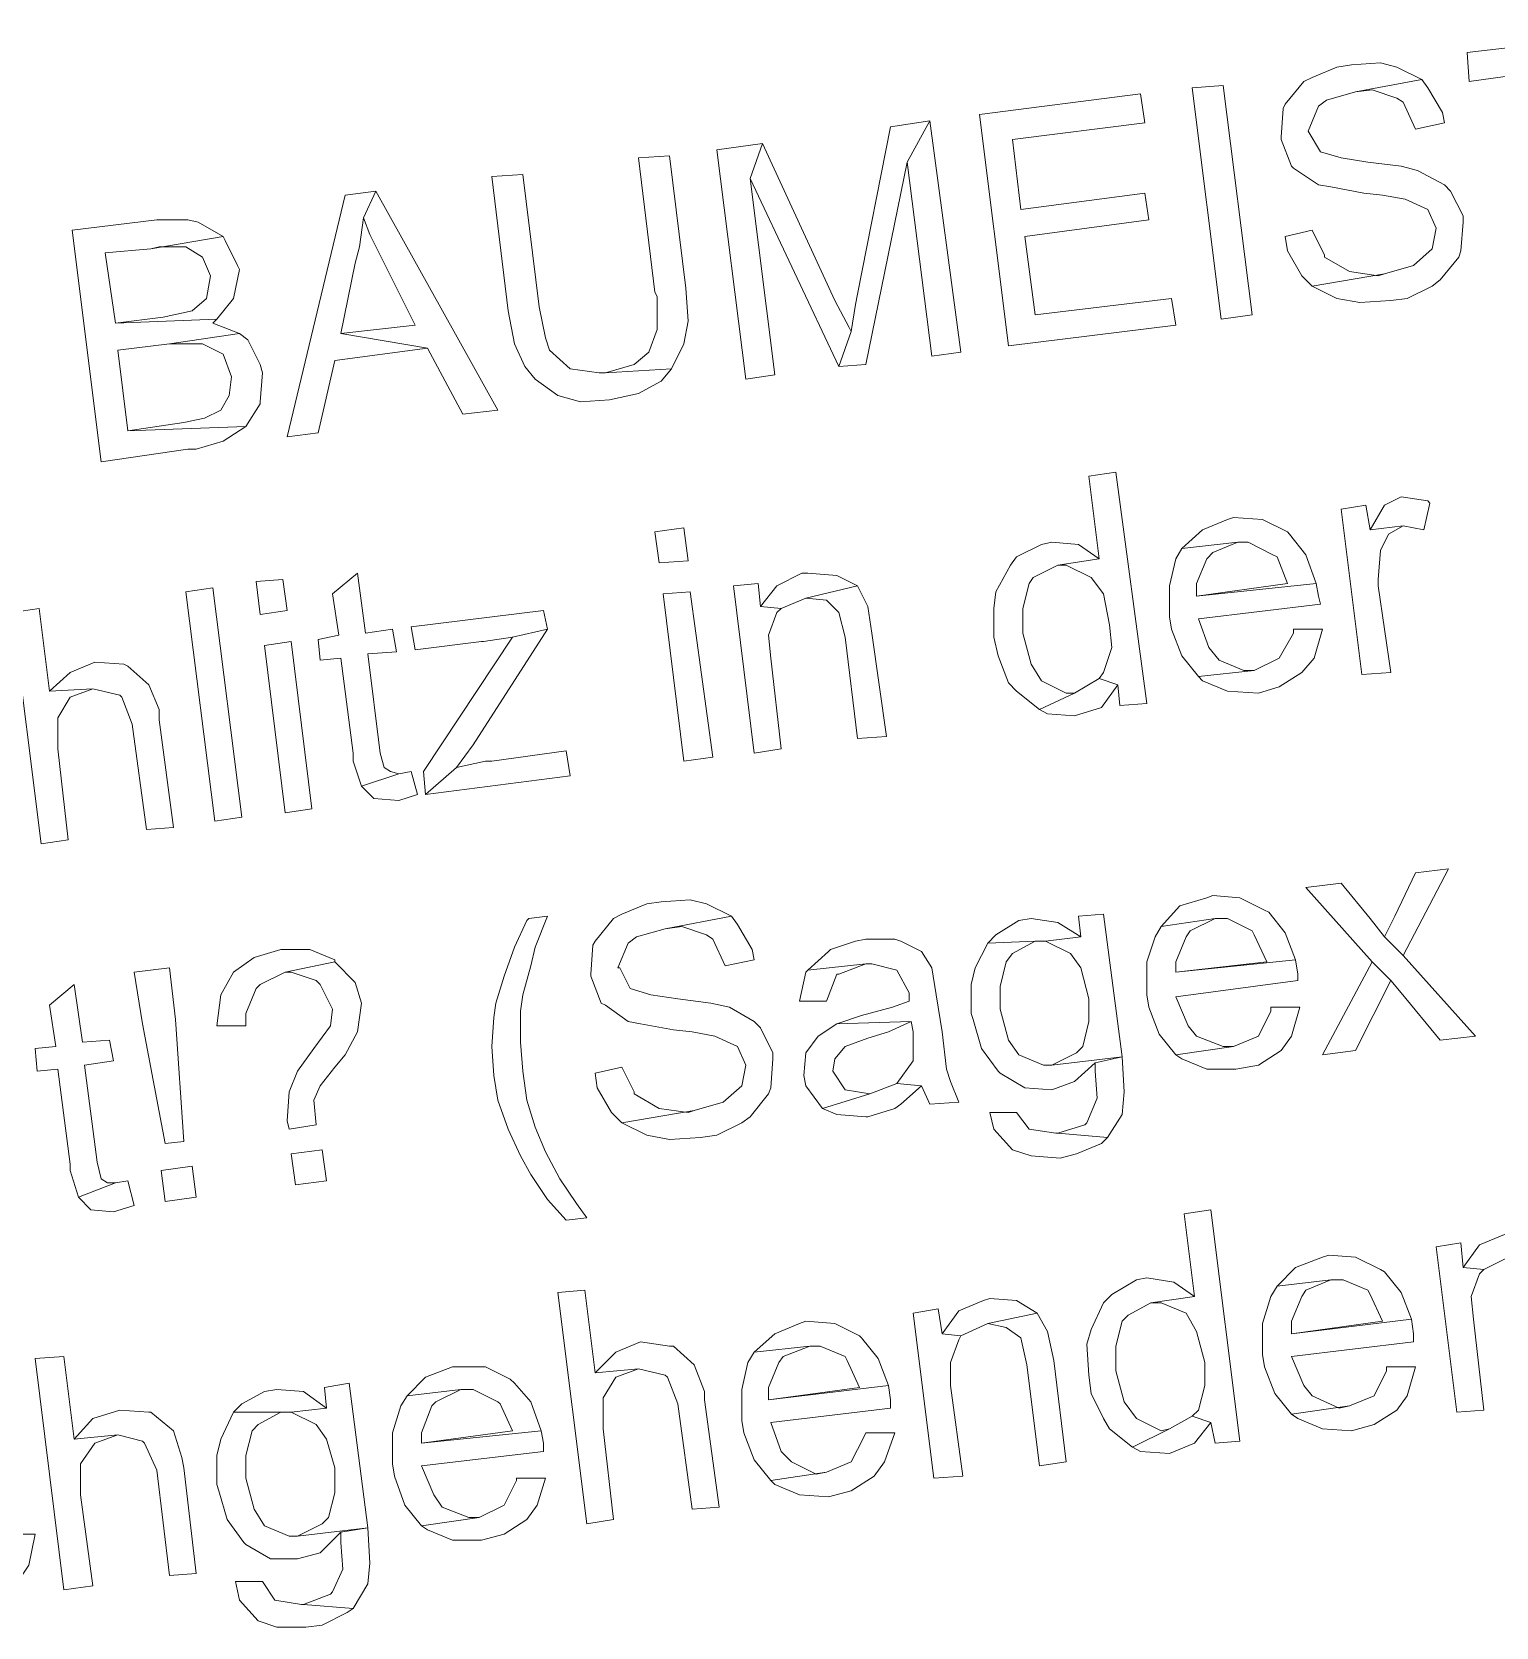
# Model space of a CAD drawing. Header units: metres. Extents: x 2713732.4 to 2713757.2, y 1226081.6 to 1226111.3.
# Drawn here: x 2713755.043 to 2713755.813, y 1226082.714 to 1226083.553 of the extents above; entities that cross this region are included whole.
import ezdxf

# ---------------------------------------------------------------- set-up
doc = ezdxf.new("R2010")
doc.units = ezdxf.units.M
doc.layers.add('einlagen_boden_erstes_og', color=7, linetype='Continuous', true_color=0x000000)

msp = doc.modelspace()

# ---------------------------------------------------------------- linework, layer by layer
at = {"layer": 'einlagen_boden_erstes_og', "color": 1, "lineweight": 0}
for points in [[(2713755.89081, 1226083.55288), (2713755.79739, 1226083.54202), (2713755.79848, 1226083.52681), (2713755.83758, 1226083.53225), (2713755.85171, 1226083.42579), (2713755.86691, 1226083.42688), (2713755.85388, 1226083.53442), (2713755.8919, 1226083.53876)], [(2713755.73656, 1226083.5355), (2713755.72896, 1226083.53442), (2713755.71593, 1226083.52899), (2713755.71158, 1226083.52681), (2713755.70181, 1226083.51487), (2713755.70072, 1226083.51269), (2713755.69963, 1226083.49749), (2713755.69963, 1226083.4964), (2713755.70506, 1226083.48228), (2713755.70615, 1226083.48119), (2713755.71918, 1226083.4725), (2713755.7257, 1226083.47142), (2713755.74308, 1226083.46816), (2713755.75286, 1226083.46707), (2713755.76481, 1226083.4649), (2713755.77676, 1226083.45947), (2713755.7811, 1226083.44969), (2713755.77893, 1226083.43883), (2713755.76915, 1226083.43014), (2713755.76915, 1226083.43014), (2713755.75394, 1226083.42579), (2713755.71593, 1226083.41928), (2713755.72896, 1226083.41276), (2713755.74091, 1226083.41059), (2713755.7572, 1226083.41167), (2713755.76589, 1226083.41276), (2713755.77893, 1226083.41928), (2713755.78327, 1226083.42254), (2713755.79305, 1226083.43448), (2713755.79413, 1226083.43774), (2713755.79522, 1226083.45295), (2713755.79522, 1226083.45621), (2713755.7887, 1226083.46924), (2713755.78545, 1226083.4725), (2713755.77132, 1226083.48011), (2713755.76263, 1226083.48228), (2713755.74525, 1226083.48445), (2713755.73113, 1226083.48662), (2713755.72027, 1226083.48988), (2713755.71375, 1226083.50074), (2713755.71375, 1226083.50074), (2713755.71918, 1226083.51378), (2713755.72353, 1226083.51704), (2713755.73874, 1226083.52138), (2713755.7735, 1226083.5279), (2713755.76046, 1226083.53442), (2713755.75177, 1226083.53659)], [(2713755.7735, 1226083.5279), (2713755.73874, 1226083.52138), (2713755.74743, 1226083.52247), (2713755.76046, 1226083.51812), (2713755.76372, 1226083.51595), (2713755.77024, 1226083.50183), (2713755.78545, 1226083.50509), (2713755.78436, 1226083.51052), (2713755.77676, 1226083.52356)], [(2713755.62577, 1226083.5203), (2713755.54104, 1226083.50943), (2713755.55625, 1226083.38778), (2713755.64423, 1226083.39864), (2713755.64206, 1226083.41276), (2713755.57037, 1226083.40407), (2713755.56494, 1226083.44535), (2713755.63011, 1226083.45404), (2713755.62794, 1226083.46816), (2713755.56277, 1226083.45947), (2713755.55842, 1226083.4964), (2713755.62794, 1226083.50509)], [(2713755.66813, 1226083.4019), (2713755.65292, 1226083.52356), (2713755.66922, 1226083.52464), (2713755.68443, 1226083.40407), (2713755.66813, 1226083.4019)], [(2713755.51497, 1226083.50618), (2713755.49433, 1226083.50292), (2713755.47695, 1226083.41493), (2713755.47587, 1226083.4095), (2713755.4737, 1226083.39538), (2713755.46718, 1226083.37691), (2713755.4813, 1226083.378), (2713755.50302, 1226083.48445)], [(2713755.51497, 1226083.50618), (2713755.50302, 1226083.48445), (2713755.51606, 1226083.38235), (2713755.53127, 1226083.38452)], [(2713755.42699, 1226083.49423), (2713755.40309, 1226083.49097), (2713755.4183, 1226083.3704), (2713755.43351, 1226083.37257), (2713755.42047, 1226083.47576)], [(2713755.42699, 1226083.49423), (2713755.42047, 1226083.47576), (2713755.46718, 1226083.37691), (2713755.4737, 1226083.39538), (2713755.47261, 1226083.39755), (2713755.46501, 1226083.41167)], [(2713755.37811, 1226083.48771), (2713755.36181, 1226083.48662), (2713755.3705, 1226083.41602), (2713755.37159, 1226083.41385), (2713755.37159, 1226083.39647), (2713755.36724, 1226083.38452), (2713755.35964, 1226083.378), (2713755.34443, 1226083.37366), (2713755.37919, 1226083.37583), (2713755.38571, 1226083.38886), (2713755.38788, 1226083.40081), (2713755.3868, 1226083.41819)], [(2713755.30098, 1226083.47793), (2713755.28469, 1226083.47685), (2713755.29338, 1226083.40624), (2713755.29338, 1226083.40624), (2713755.29664, 1226083.38886), (2713755.30207, 1226083.37691), (2713755.3075, 1226083.3704), (2713755.31945, 1226083.36171), (2713755.3314, 1226083.35845), (2713755.34661, 1226083.35953), (2713755.36181, 1226083.36279), (2713755.37376, 1226083.36931), (2713755.37919, 1226083.37583), (2713755.34443, 1226083.37366), (2713755.34118, 1226083.37366), (2713755.32597, 1226083.37583), (2713755.32597, 1226083.37583), (2713755.31511, 1226083.3856), (2713755.31293, 1226083.39212), (2713755.30967, 1226083.40841)], [(2713755.22386, 1226083.46924), (2713755.20757, 1226083.46707), (2713755.17715, 1226083.33998), (2713755.19345, 1226083.34215), (2713755.20214, 1226083.38017), (2713755.25102, 1226083.38669), (2713755.2054, 1226083.39429), (2713755.213, 1226083.43123), (2713755.21517, 1226083.43992), (2713755.21734, 1226083.45512)], [(2713755.22386, 1226083.46924), (2713755.21734, 1226083.45512), (2713755.2206, 1226083.44643), (2713755.22821, 1226083.43123), (2713755.2445, 1226083.39864), (2713755.2054, 1226083.39429), (2713755.25102, 1226083.38669), (2713755.26948, 1226083.35193), (2713755.28795, 1226083.3541)], [(2713755.10872, 1226083.45404), (2713755.06419, 1226083.44861), (2713755.07939, 1226083.32695), (2713755.12501, 1226083.33346), (2713755.12936, 1226083.33346), (2713755.14348, 1226083.33781), (2713755.15543, 1226083.34541), (2713755.09351, 1226083.34324), (2713755.08808, 1226083.3856), (2713755.11524, 1226083.38886), (2713755.15217, 1226083.39429), (2713755.13805, 1226083.39972), (2713755.14022, 1226083.4019), (2713755.087, 1226083.39972), (2713755.08157, 1226083.43666), (2713755.10546, 1226083.43883), (2713755.14348, 1226083.44535), (2713755.13045, 1226083.45295), (2713755.12501, 1226083.45404)], [(2713755.14348, 1226083.44535), (2713755.10546, 1226083.43883), (2713755.10981, 1226083.43992), (2713755.12393, 1226083.43992), (2713755.13262, 1226083.43448), (2713755.13696, 1226083.42471), (2713755.13479, 1226083.41276), (2713755.12719, 1226083.40624), (2713755.11198, 1226083.40298), (2713755.087, 1226083.39972), (2713755.14022, 1226083.4019), (2713755.14891, 1226083.41276), (2713755.14891, 1226083.41276), (2713755.15217, 1226083.42797), (2713755.15108, 1226083.43014), (2713755.14457, 1226083.44317)], [(2713755.71593, 1226083.44861), (2713755.70181, 1226083.44535), (2713755.70289, 1226083.43774), (2713755.71049, 1226083.42471), (2713755.71593, 1226083.41928), (2713755.75394, 1226083.42579), (2713755.75069, 1226083.42471), (2713755.73548, 1226083.42688), (2713755.73548, 1226083.42688), (2713755.72244, 1226083.43448), (2713755.72244, 1226083.43557)], [(2713755.15217, 1226083.39429), (2713755.11524, 1226083.38886), (2713755.1185, 1226083.38886), (2713755.13262, 1226083.38886), (2713755.14348, 1226083.38343), (2713755.14783, 1226083.37148), (2713755.14674, 1226083.36171), (2713755.14239, 1226083.3541), (2713755.1337, 1226083.34976), (2713755.12284, 1226083.34759), (2713755.09351, 1226083.34324), (2713755.15543, 1226083.34541), (2713755.16303, 1226083.35736), (2713755.16303, 1226083.35845), (2713755.16412, 1226083.37366), (2713755.16303, 1226083.378), (2713755.15652, 1226083.39103)], [(2713755.61273, 1226083.32152), (2713755.59861, 1226083.31934), (2713755.60404, 1226083.27589), (2713755.58232, 1226083.27264), (2713755.58666, 1226083.27264), (2713755.5997, 1226083.26612), (2713755.60622, 1226083.25743), (2713755.60948, 1226083.24113), (2713755.61056, 1226083.22919), (2713755.60622, 1226083.21615), (2713755.60404, 1226083.21289), (2713755.61382, 1226083.20963), (2713755.61491, 1226083.19877), (2713755.62903, 1226083.19986)], [(2713755.74417, 1226083.30414), (2713755.73113, 1226083.30196), (2713755.742, 1226083.21506), (2713755.7572, 1226083.21615), (2713755.75069, 1226083.26177), (2713755.75069, 1226083.26503), (2713755.75177, 1226083.28024), (2713755.75612, 1226083.28893), (2713755.76372, 1226083.29327), (2713755.74634, 1226083.2911)], [(2713755.76263, 1226083.30848), (2713755.75394, 1226083.30414), (2713755.75394, 1226083.30414), (2713755.74634, 1226083.2911), (2713755.76372, 1226083.29327), (2713755.77458, 1226083.2911), (2713755.77784, 1226083.30522), (2713755.77676, 1226083.30631)], [(2713755.67465, 1226083.29762), (2713755.67139, 1226083.29653), (2713755.65836, 1226083.2911), (2713755.64749, 1226083.28133), (2713755.67682, 1226083.28458), (2713755.68225, 1226083.28458), (2713755.69529, 1226083.27807), (2713755.69746, 1226083.27698), (2713755.70289, 1226083.26286), (2713755.6551, 1226083.25634), (2713755.7181, 1226083.26286), (2713755.71267, 1226083.27807), (2713755.70398, 1226083.28893), (2713755.70289, 1226083.29002), (2713755.68986, 1226083.29653)], [(2713755.38571, 1226083.29219), (2713755.3705, 1226083.29002), (2713755.37268, 1226083.27372), (2713755.38788, 1226083.27481)], [(2713755.57906, 1226083.28458), (2713755.57363, 1226083.2835), (2713755.56059, 1226083.27698), (2713755.55734, 1226083.27264), (2713755.54973, 1226083.25851), (2713755.54865, 1226083.24982), (2713755.54865, 1226083.23462), (2713755.55082, 1226083.22484), (2713755.55625, 1226083.21072), (2713755.56059, 1226083.20638), (2713755.57254, 1226083.1966), (2713755.59101, 1226083.20529), (2713755.58666, 1226083.20529), (2713755.57363, 1226083.21181), (2713755.5682, 1226083.2205), (2713755.56385, 1226083.23679), (2713755.56385, 1226083.24982), (2713755.56711, 1226083.26286), (2713755.56928, 1226083.26612), (2713755.58232, 1226083.27264), (2713755.60404, 1226083.27589), (2713755.59318, 1226083.2835)], [(2713755.64749, 1226083.28133), (2713755.64423, 1226083.27589), (2713755.64098, 1226083.26177), (2713755.64098, 1226083.24548), (2713755.64206, 1226083.23896), (2713755.64749, 1226083.22484), (2713755.65618, 1226083.21398), (2713755.68551, 1226083.21724), (2713755.68008, 1226083.21724), (2713755.66705, 1226083.22267), (2713755.66161, 1226083.22919), (2713755.65618, 1226083.24439), (2713755.72027, 1226083.252), (2713755.71918, 1226083.25634), (2713755.7181, 1226083.26286), (2713755.6551, 1226083.25634), (2713755.6551, 1226083.26286), (2713755.66053, 1226083.27589), (2713755.66379, 1226083.27915), (2713755.67682, 1226083.28458)], [(2713755.21409, 1226083.26829), (2713755.20105, 1226083.25743), (2713755.20431, 1226083.2357), (2713755.19345, 1226083.23353), (2713755.19453, 1226083.22267), (2713755.2054, 1226083.22375), (2713755.21191, 1226083.17379), (2713755.21191, 1226083.16944), (2713755.21626, 1226083.15641), (2713755.23581, 1226083.16293), (2713755.23147, 1226083.16401), (2713755.22821, 1226083.16618), (2713755.22603, 1226083.17379), (2713755.21952, 1226083.22593), (2713755.23472, 1226083.22701), (2713755.23255, 1226083.23896), (2713755.21843, 1226083.23679)], [(2713755.45088, 1226083.26829), (2713755.44763, 1226083.26829), (2713755.43459, 1226083.26177), (2713755.4259, 1226083.25091), (2713755.43676, 1226083.24982), (2713755.4498, 1226083.25526), (2713755.47695, 1226083.26177), (2713755.46609, 1226083.2672)], [(2713755.13914, 1226083.13794), (2713755.12393, 1226083.25851), (2713755.13805, 1226083.26069), (2713755.15326, 1226083.14011), (2713755.13914, 1226083.13794)], [(2713755.17498, 1226083.26503), (2713755.16086, 1226083.26395), (2713755.16303, 1226083.24657), (2713755.17715, 1226083.24874)], [(2713755.42482, 1226083.26286), (2713755.41178, 1226083.26177), (2713755.42264, 1226083.17379), (2713755.43676, 1226083.17596), (2713755.43133, 1226083.22375), (2713755.43025, 1226083.2357), (2713755.43459, 1226083.24765), (2713755.43676, 1226083.24982), (2713755.4259, 1226083.25091)], [(2713755.47695, 1226083.26177), (2713755.4498, 1226083.25526), (2713755.46066, 1226083.25417), (2713755.46718, 1226083.24765), (2713755.47044, 1226083.23462), (2713755.47695, 1226083.18139), (2713755.49216, 1226083.18248), (2713755.48456, 1226083.23679), (2713755.48239, 1226083.25091)], [(2713755.38897, 1226083.25851), (2713755.37485, 1226083.25743), (2713755.38571, 1226083.16944), (2713755.40092, 1226083.17162)], [(2713755.04681, 1226083.24982), (2713755.03268, 1226083.24765), (2713755.04789, 1226083.12599), (2713755.06201, 1226083.12817), (2713755.05658, 1226083.17596), (2713755.05658, 1226083.17705), (2713755.05658, 1226083.19225), (2713755.0631, 1226083.20312), (2713755.07505, 1226083.20746), (2713755.05224, 1226083.20638)], [(2713755.31185, 1226083.24874), (2713755.24233, 1226083.24005), (2713755.2445, 1226083.2281), (2713755.27926, 1226083.23244), (2713755.28035, 1226083.23244), (2713755.29555, 1226083.23462), (2713755.31402, 1226083.23896)], [(2713755.31402, 1226083.23896), (2713755.29555, 1226083.23462), (2713755.24885, 1226083.16401), (2713755.24993, 1226083.15206), (2713755.26623, 1226083.16618), (2713755.27491, 1226083.17813)], [(2713755.70615, 1226083.23896), (2713755.70615, 1226083.23679), (2713755.69855, 1226083.22375), (2713755.68551, 1226083.21724), (2713755.65618, 1226083.21398), (2713755.65836, 1226083.21181), (2713755.67139, 1226083.20638), (2713755.68768, 1226083.20529), (2713755.69855, 1226083.20855), (2713755.71049, 1226083.21615), (2713755.71701, 1226083.22375), (2713755.72136, 1226083.23896)], [(2713755.17933, 1226083.23244), (2713755.16521, 1226083.23027), (2713755.17607, 1226083.14229), (2713755.19019, 1226083.14446)], [(2713755.07613, 1226083.22158), (2713755.0631, 1226083.21615), (2713755.05224, 1226083.20638), (2713755.07505, 1226083.20746), (2713755.08917, 1226083.2042), (2713755.09026, 1226083.20312), (2713755.09569, 1226083.189), (2713755.10329, 1226083.1336), (2713755.11741, 1226083.13468), (2713755.10981, 1226083.19117), (2713755.10981, 1226083.1966), (2713755.10438, 1226083.20963), (2713755.09351, 1226083.21941), (2713755.09134, 1226083.2205)], [(2713755.60404, 1226083.21289), (2713755.59101, 1226083.20529), (2713755.57254, 1226083.1966), (2713755.57689, 1226083.19443), (2713755.59101, 1226083.19334), (2713755.60513, 1226083.19769), (2713755.61382, 1226083.20963)], [(2713755.3238, 1226083.17487), (2713755.28469, 1226083.16944), (2713755.28143, 1226083.16944), (2713755.26623, 1226083.16618), (2713755.24993, 1226083.15206), (2713755.32597, 1226083.16184)], [(2713755.24233, 1226083.16401), (2713755.23581, 1226083.16293), (2713755.21626, 1226083.15641), (2713755.22278, 1226083.14989), (2713755.23581, 1226083.1488), (2713755.24559, 1226083.15206)], [(2713755.78762, 1226083.11296), (2713755.77024, 1226083.11079), (2713755.75938, 1226083.08798), (2713755.75394, 1226083.07711), (2713755.76372, 1226083.06734)], [(2713755.73113, 1226083.10536), (2713755.71267, 1226083.10318), (2713755.74743, 1226083.06408), (2713755.7572, 1226083.0543), (2713755.76263, 1226083.04778), (2713755.78327, 1226083.0228), (2713755.80174, 1226083.02497), (2713755.76372, 1226083.06734), (2713755.75394, 1226083.07711), (2713755.74634, 1226083.08689)], [(2713755.37376, 1226083.09558), (2713755.36616, 1226083.09449), (2713755.35312, 1226083.08906), (2713755.34878, 1226083.08689), (2713755.339, 1226083.07494), (2713755.33792, 1226083.07277), (2713755.33683, 1226083.05756), (2713755.33683, 1226083.05647), (2713755.34226, 1226083.04235), (2713755.34443, 1226083.04127), (2713755.35638, 1226083.03258), (2713755.3629, 1226083.03149), (2713755.38028, 1226083.02823), (2713755.39006, 1226083.02715), (2713755.402, 1226083.02497), (2713755.41395, 1226083.01954), (2713755.4183, 1226083.00977), (2713755.41613, 1226082.9989), (2713755.40635, 1226082.99021), (2713755.40635, 1226082.99021), (2713755.39114, 1226082.98587), (2713755.35312, 1226082.97935), (2713755.36616, 1226082.97283), (2713755.37811, 1226082.97066), (2713755.3944, 1226082.97175), (2713755.40309, 1226082.97283), (2713755.41613, 1226082.97935), (2713755.42047, 1226082.98261), (2713755.43025, 1226082.99456), (2713755.43133, 1226082.99782), (2713755.43242, 1226083.01303), (2713755.43242, 1226083.01628), (2713755.4259, 1226083.02932), (2713755.42264, 1226083.03258), (2713755.40961, 1226083.04018), (2713755.39983, 1226083.04235), (2713755.38245, 1226083.04453), (2713755.36833, 1226083.0467), (2713755.35747, 1226083.04996), (2713755.35204, 1226083.06082), (2713755.35095, 1226083.06082), (2713755.35638, 1226083.07385), (2713755.36073, 1226083.07711), (2713755.37593, 1226083.08146), (2713755.41069, 1226083.08798), (2713755.39766, 1226083.09449), (2713755.38897, 1226083.09667)], [(2713755.66379, 1226083.09884), (2713755.66053, 1226083.09775), (2713755.64641, 1226083.09341), (2713755.63663, 1226083.08254), (2713755.66487, 1226083.08689), (2713755.67139, 1226083.08689), (2713755.68443, 1226083.08037), (2713755.68551, 1226083.0782), (2713755.69203, 1226083.06408), (2713755.64423, 1226083.05865), (2713755.70724, 1226083.06516), (2713755.70181, 1226083.07929), (2713755.69312, 1226083.09015), (2713755.69094, 1226083.09123), (2713755.67791, 1226083.09775)], [(2713755.31402, 1226083.08798), (2713755.30424, 1226083.08689), (2713755.30316, 1226083.0858), (2713755.29664, 1226083.07168), (2713755.29121, 1226083.05647), (2713755.28686, 1226083.04235), (2713755.28578, 1226083.03475), (2713755.28469, 1226083.01954), (2713755.28578, 1226083.00434), (2713755.28795, 1226082.9913), (2713755.29338, 1226082.97609), (2713755.2999, 1226082.96197), (2713755.30533, 1226082.9522), (2713755.31402, 1226082.93916), (2713755.3238, 1226082.9283), (2713755.33466, 1226082.92939), (2713755.32923, 1226082.93699), (2713755.32054, 1226082.95002), (2713755.31293, 1226082.96414), (2713755.3075, 1226082.97718), (2713755.30316, 1226082.9913), (2713755.30098, 1226083.00651), (2713755.30098, 1226083.00651), (2713755.2999, 1226083.02172), (2713755.2999, 1226083.03801), (2713755.30098, 1226083.0467), (2713755.30533, 1226083.06191), (2713755.3075, 1226083.07168)], [(2713755.41069, 1226083.08798), (2713755.37593, 1226083.08146), (2713755.38462, 1226083.08254), (2713755.39766, 1226083.0782), (2713755.40092, 1226083.07603), (2713755.40744, 1226083.06191), (2713755.42264, 1226083.06516), (2713755.42156, 1226083.0706), (2713755.41395, 1226083.08363)], [(2713755.5682, 1226083.08689), (2713755.56168, 1226083.0858), (2713755.54973, 1226083.0782), (2713755.54539, 1226083.07385), (2713755.57037, 1226083.07494), (2713755.5758, 1226083.07494), (2713755.59427, 1226083.07711), (2713755.58232, 1226083.08472)], [(2713755.60622, 1226083.08906), (2713755.59318, 1226083.08798), (2713755.59427, 1226083.07711), (2713755.5758, 1226083.07494), (2713755.58884, 1226083.06842), (2713755.59427, 1226083.06082), (2713755.59861, 1226083.04453), (2713755.59861, 1226083.03258), (2713755.59535, 1226083.01954), (2713755.5921, 1226083.01628), (2713755.57906, 1226083.00977), (2713755.61599, 1226083.01411)], [(2713755.63663, 1226083.08254), (2713755.63337, 1226083.07711), (2713755.62903, 1226083.06408), (2713755.62903, 1226083.0467), (2713755.63011, 1226083.04018), (2713755.63554, 1226083.02606), (2713755.64423, 1226083.0152), (2713755.67465, 1226083.01954), (2713755.66922, 1226083.01954), (2713755.6551, 1226083.02497), (2713755.65075, 1226083.03041), (2713755.64423, 1226083.04561), (2713755.70832, 1226083.0543), (2713755.70832, 1226083.05756), (2713755.70724, 1226083.06516), (2713755.64423, 1226083.05865), (2713755.64423, 1226083.06408), (2713755.64967, 1226083.07711), (2713755.65184, 1226083.08037), (2713755.66487, 1226083.08689)], [(2713755.4813, 1226083.07603), (2713755.47587, 1226083.07494), (2713755.46283, 1226083.0706), (2713755.46175, 1226083.06951), (2713755.45088, 1226083.05973), (2713755.4813, 1226083.06299), (2713755.48456, 1226083.06299), (2713755.49759, 1226083.05973), (2713755.50411, 1226083.04778), (2713755.50411, 1226083.04344), (2713755.49542, 1226083.04018), (2713755.47913, 1226083.03584), (2713755.46609, 1226083.03149), (2713755.5052, 1226083.03258), (2713755.50628, 1226083.02715), (2713755.50628, 1226083.01194), (2713755.49759, 1226082.99999), (2713755.49759, 1226082.99999), (2713755.51063, 1226082.9989), (2713755.51497, 1226082.98913), (2713755.53018, 1226082.99021), (2713755.52584, 1226083.00108), (2713755.52366, 1226083.00759), (2713755.52149, 1226083.02715), (2713755.51823, 1226083.0467), (2713755.51606, 1226083.06082), (2713755.51063, 1226083.06951), (2713755.49977, 1226083.07494), (2713755.49651, 1226083.07603)], [(2713755.54539, 1226083.07385), (2713755.53887, 1226083.06082), (2713755.5367, 1226083.05213), (2713755.5367, 1226083.03692), (2713755.53778, 1226083.03366), (2713755.54213, 1226083.01846), (2713755.55082, 1226083.00651), (2713755.5519, 1226083.00542), (2713755.56494, 1226082.99782), (2713755.57906, 1226082.99673), (2713755.59101, 1226083.00108), (2713755.60187, 1226083.01085), (2713755.61599, 1226083.01411), (2713755.57906, 1226083.00977), (2713755.57472, 1226083.00977), (2713755.56168, 1226083.0152), (2713755.55625, 1226083.0228), (2713755.5519, 1226083.03909), (2713755.5519, 1226083.05104), (2713755.55516, 1226083.06408), (2713755.55842, 1226083.06842), (2713755.57037, 1226083.07494)], [(2713755.1739, 1226083.0706), (2713755.15977, 1226083.06625), (2713755.14891, 1226083.05865), (2713755.14239, 1226083.0467), (2713755.14022, 1226083.03041), (2713755.15543, 1226083.03041), (2713755.15543, 1226083.03692), (2713755.16086, 1226083.04996), (2713755.16303, 1226083.05213), (2713755.17607, 1226083.05865), (2713755.20214, 1226083.06408), (2713755.20214, 1226083.06516), (2713755.1891, 1226083.0706)], [(2713755.11524, 1226083.06082), (2713755.09677, 1226083.05865), (2713755.10112, 1226083.03149), (2713755.11307, 1226082.96849), (2713755.12284, 1226082.96958), (2713755.1185, 1226083.03366)], [(2713755.20214, 1226083.06408), (2713755.17607, 1226083.05865), (2713755.17933, 1226083.05865), (2713755.19236, 1226083.0543), (2713755.19453, 1226083.05213), (2713755.20105, 1226083.03909), (2713755.19996, 1226083.03041), (2713755.19127, 1226083.01846), (2713755.18258, 1226083.00651), (2713755.17824, 1226082.99565), (2713755.17824, 1226082.99565), (2713755.17715, 1226082.98044), (2713755.17824, 1226082.97609), (2713755.19236, 1226082.97827), (2713755.19127, 1226082.9913), (2713755.19453, 1226082.9989), (2713755.20214, 1226083.00868), (2713755.20757, 1226083.0152), (2713755.21409, 1226083.02715), (2713755.21626, 1226083.04235), (2713755.213, 1226083.05322)], [(2713755.45088, 1226083.05973), (2713755.4498, 1226083.05865), (2713755.44654, 1226083.04344), (2713755.46066, 1226083.04344), (2713755.46066, 1226083.04344), (2713755.46609, 1226083.05756), (2713755.46718, 1226083.05756), (2713755.4813, 1226083.06299)], [(2713755.74743, 1226083.06408), (2713755.72136, 1226083.0152), (2713755.73874, 1226083.01737), (2713755.7572, 1226083.0543)], [(2713755.06527, 1226083.05213), (2713755.05224, 1226083.04127), (2713755.0555, 1226083.01954), (2713755.04463, 1226083.01846), (2713755.04572, 1226083.00651), (2713755.05658, 1226083.00759), (2713755.0631, 1226082.95763), (2713755.0631, 1226082.95437), (2713755.06744, 1226082.94025), (2713755.087, 1226082.94785), (2713755.08265, 1226082.94785), (2713755.07939, 1226082.95002), (2713755.07722, 1226082.95871), (2713755.0707, 1226083.00977), (2713755.08591, 1226083.01194), (2713755.08374, 1226083.0228), (2713755.06962, 1226083.02172)], [(2713755.6942, 1226083.04018), (2713755.6942, 1226083.03801), (2713755.68768, 1226083.02497), (2713755.67465, 1226083.01954), (2713755.64423, 1226083.0152), (2713755.64749, 1226083.01303), (2713755.66053, 1226083.00759), (2713755.67574, 1226083.00759), (2713755.68768, 1226083.00977), (2713755.69963, 1226083.01737), (2713755.70506, 1226083.02497), (2713755.70941, 1226083.04018)], [(2713755.46609, 1226083.03149), (2713755.45632, 1226083.02497), (2713755.4498, 1226083.01628), (2713755.44871, 1226083.00434), (2713755.4498, 1226082.9989), (2713755.45849, 1226082.98696), (2713755.48347, 1226082.99456), (2713755.47044, 1226082.99673), (2713755.46392, 1226083.00651), (2713755.46501, 1226083.01303), (2713755.47044, 1226083.01954), (2713755.48239, 1226083.02389), (2713755.49325, 1226083.02715), (2713755.5052, 1226083.03258)], [(2713755.35312, 1226083.00868), (2713755.339, 1226083.00542), (2713755.34009, 1226082.99782), (2713755.34769, 1226082.98478), (2713755.35312, 1226082.97935), (2713755.39114, 1226082.98587), (2713755.38788, 1226082.98478), (2713755.37268, 1226082.98696), (2713755.37268, 1226082.98696), (2713755.35964, 1226082.99456), (2713755.35964, 1226082.99565)], [(2713755.61599, 1226083.01411), (2713755.60187, 1226083.01085), (2713755.60187, 1226083.00651), (2713755.60296, 1226082.99239), (2713755.59753, 1226082.97935), (2713755.59644, 1226082.97827), (2713755.58232, 1226082.97392), (2713755.60839, 1226082.97175), (2713755.61599, 1226082.9837), (2713755.61708, 1226082.99565)], [(2713755.49759, 1226082.99999), (2713755.48347, 1226082.99456), (2713755.45849, 1226082.98696), (2713755.46609, 1226082.9837), (2713755.4813, 1226082.98261), (2713755.48239, 1226082.98261), (2713755.49651, 1226082.98696), (2713755.49977, 1226082.98913), (2713755.51063, 1226082.9989)], [(2713755.54647, 1226082.98478), (2713755.54865, 1226082.97609), (2713755.55842, 1226082.96523), (2713755.5682, 1226082.96197), (2713755.58341, 1226082.96089), (2713755.5921, 1226082.96306), (2713755.60513, 1226082.96849), (2713755.60839, 1226082.97175), (2713755.58232, 1226082.97392), (2713755.58123, 1226082.97392), (2713755.56711, 1226082.97609), (2713755.56059, 1226082.98478)], [(2713755.19562, 1226082.96523), (2713755.17933, 1226082.96306), (2713755.1815, 1226082.94676), (2713755.19779, 1226082.94894)], [(2713755.12719, 1226082.95654), (2713755.11089, 1226082.95437), (2713755.11307, 1226082.93808), (2713755.12936, 1226082.94025)], [(2713755.09351, 1226082.94894), (2713755.087, 1226082.94785), (2713755.06744, 1226082.94025), (2713755.07396, 1226082.93373), (2713755.08591, 1226082.93264), (2713755.09677, 1226082.9359)], [(2713755.6627, 1226082.93373), (2713755.64858, 1226082.93156), (2713755.65401, 1226082.88811), (2713755.6312, 1226082.88485), (2713755.63663, 1226082.88485), (2713755.64967, 1226082.87942), (2713755.6551, 1226082.86964), (2713755.65944, 1226082.85335), (2713755.65944, 1226082.8414), (2713755.65618, 1226082.82837), (2713755.65292, 1226082.82511), (2713755.6627, 1226082.82185), (2713755.66487, 1226082.81099), (2713755.67791, 1226082.81207)], [(2713755.79413, 1226082.91635), (2713755.7811, 1226082.91418), (2713755.79196, 1226082.82728), (2713755.80608, 1226082.82837), (2713755.80065, 1226082.87616), (2713755.79957, 1226082.88811), (2713755.80391, 1226082.90006), (2713755.80608, 1226082.90223), (2713755.79522, 1226082.90332)], [(2713755.8202, 1226082.92178), (2713755.81695, 1226082.9207), (2713755.80391, 1226082.91526), (2713755.79522, 1226082.90332), (2713755.80608, 1226082.90223), (2713755.81912, 1226082.90875), (2713755.84627, 1226082.91418), (2713755.83541, 1226082.9207)], [(2713755.72462, 1226082.90983), (2713755.72136, 1226082.90875), (2713755.70724, 1226082.90332), (2713755.69746, 1226082.89354), (2713755.7257, 1226082.8968), (2713755.73222, 1226082.8968), (2713755.74525, 1226082.89137), (2713755.74634, 1226082.88919), (2713755.75286, 1226082.87507), (2713755.70506, 1226082.86856), (2713755.76807, 1226082.87616), (2713755.76263, 1226082.89028), (2713755.75394, 1226082.90114), (2713755.75177, 1226082.90223), (2713755.73874, 1226082.90875)], [(2713755.33357, 1226082.89137), (2713755.31945, 1226082.89028), (2713755.33466, 1226082.76862), (2713755.34878, 1226082.77079), (2713755.34335, 1226082.81859), (2713755.34335, 1226082.81968), (2713755.34335, 1226082.83488), (2713755.34987, 1226082.84575), (2713755.36181, 1226082.85009), (2713755.339, 1226082.84792)], [(2713755.62903, 1226082.89788), (2713755.6236, 1226082.8968), (2713755.61056, 1226082.88919), (2713755.60622, 1226082.88485), (2713755.5997, 1226082.87073), (2713755.59753, 1226082.86312), (2713755.59861, 1226082.84683), (2713755.5997, 1226082.83706), (2713755.60622, 1226082.82402), (2713755.60948, 1226082.81859), (2713755.62142, 1226082.80881), (2713755.64098, 1226082.81859), (2713755.63663, 1226082.8175), (2713755.6236, 1226082.82402), (2713755.61708, 1226082.83271), (2713755.61273, 1226082.849), (2713755.61273, 1226082.86204), (2713755.61599, 1226082.87507), (2713755.61925, 1226082.87833), (2713755.6312, 1226082.88485), (2713755.65401, 1226082.88811), (2713755.64315, 1226082.89571)], [(2713755.69746, 1226082.89354), (2713755.6942, 1226082.88811), (2713755.68986, 1226082.87399), (2713755.68986, 1226082.85769), (2713755.69094, 1226082.85118), (2713755.69637, 1226082.83706), (2713755.70506, 1226082.82619), (2713755.73548, 1226082.83054), (2713755.73005, 1226082.82945), (2713755.71593, 1226082.83597), (2713755.71158, 1226082.8414), (2713755.70506, 1226082.85661), (2713755.76915, 1226082.86421), (2713755.76915, 1226082.86856), (2713755.76807, 1226082.87616), (2713755.70506, 1226082.86856), (2713755.70506, 1226082.87507), (2713755.71049, 1226082.88811), (2713755.71267, 1226082.89137), (2713755.7257, 1226082.8968)], [(2713755.54647, 1226082.88702), (2713755.54321, 1226082.88594), (2713755.53018, 1226082.8805), (2713755.52149, 1226082.86856), (2713755.53127, 1226082.86747), (2713755.54539, 1226082.87399), (2713755.57146, 1226082.87942), (2713755.56059, 1226082.88594)], [(2713755.4498, 1226082.87507), (2713755.44654, 1226082.87399), (2713755.43351, 1226082.86856), (2713755.42264, 1226082.85878), (2713755.45197, 1226082.86204), (2713755.4574, 1226082.86204), (2713755.47044, 1226082.85661), (2713755.47152, 1226082.85444), (2713755.47804, 1226082.84031), (2713755.43025, 1226082.8338), (2713755.49325, 1226082.8414), (2713755.48782, 1226082.85552), (2713755.47913, 1226082.86638), (2713755.47804, 1226082.86747), (2713755.46501, 1226082.87399)], [(2713755.51932, 1226082.88159), (2713755.50628, 1226082.87942), (2713755.51715, 1226082.79252), (2713755.53235, 1226082.79361), (2713755.52584, 1226082.8414), (2713755.52584, 1226082.85335), (2713755.53018, 1226082.8653), (2713755.53127, 1226082.86747), (2713755.52149, 1226082.86856)], [(2713755.57146, 1226082.87942), (2713755.54539, 1226082.87399), (2713755.55516, 1226082.87181), (2713755.56277, 1226082.86638), (2713755.56603, 1226082.85226), (2713755.57254, 1226082.79904), (2713755.58666, 1226082.80121), (2713755.58015, 1226082.85444), (2713755.57689, 1226082.86964)], [(2713755.3629, 1226082.86421), (2713755.34987, 1226082.85878), (2713755.339, 1226082.84792), (2713755.36181, 1226082.85009), (2713755.37593, 1226082.84683), (2713755.37702, 1226082.84575), (2713755.38245, 1226082.83162), (2713755.39006, 1226082.77623), (2713755.40418, 1226082.77731), (2713755.39657, 1226082.8338), (2713755.39657, 1226082.83814), (2713755.39114, 1226082.85226), (2713755.38028, 1226082.86204), (2713755.37811, 1226082.86204)], [(2713755.42264, 1226082.85878), (2713755.41938, 1226082.85335), (2713755.41613, 1226082.83923), (2713755.41613, 1226082.82293), (2713755.41721, 1226082.81642), (2713755.42264, 1226082.8023), (2713755.43133, 1226082.79143), (2713755.46066, 1226082.79578), (2713755.45523, 1226082.79469), (2713755.4422, 1226082.80121), (2713755.43676, 1226082.80664), (2713755.43133, 1226082.82185), (2713755.49433, 1226082.82945), (2713755.49433, 1226082.8338), (2713755.49325, 1226082.8414), (2713755.43025, 1226082.8338), (2713755.43025, 1226082.84031), (2713755.43568, 1226082.85335), (2713755.43785, 1226082.85661), (2713755.45197, 1226082.86204)], [(2713755.05984, 1226082.85661), (2713755.04463, 1226082.85552), (2713755.05984, 1226082.73386), (2713755.07505, 1226082.73604), (2713755.06853, 1226082.78383), (2713755.06853, 1226082.78492), (2713755.06853, 1226082.80012), (2713755.07613, 1226082.81099), (2713755.08808, 1226082.81533), (2713755.06527, 1226082.81316)], [(2713755.26731, 1226082.85118), (2713755.26405, 1226082.85118), (2713755.24993, 1226082.84575), (2713755.24016, 1226082.83597), (2713755.2684, 1226082.83923), (2713755.27491, 1226082.83923), (2713755.28795, 1226082.83271), (2713755.28904, 1226082.83162), (2713755.29555, 1226082.8175), (2713755.24776, 1226082.81099), (2713755.31076, 1226082.8175), (2713755.30533, 1226082.83271), (2713755.29664, 1226082.84249), (2713755.29447, 1226082.84466), (2713755.28143, 1226082.85118)], [(2713755.75503, 1226082.85118), (2713755.75503, 1226082.849), (2713755.74851, 1226082.83597), (2713755.73548, 1226082.83054), (2713755.70506, 1226082.82619), (2713755.70832, 1226082.82402), (2713755.72136, 1226082.81859), (2713755.73656, 1226082.8175), (2713755.74851, 1226082.82076), (2713755.76046, 1226082.82837), (2713755.76589, 1226082.83597), (2713755.77024, 1226082.85118)], [(2713755.20974, 1226082.84249), (2713755.19671, 1226082.84031), (2713755.19779, 1226082.82945), (2713755.17933, 1226082.82728), (2713755.19236, 1226082.82076), (2713755.19779, 1226082.81316), (2713755.20214, 1226082.79795), (2713755.20214, 1226082.78492), (2713755.19888, 1226082.77188), (2713755.19562, 1226082.76862), (2713755.18258, 1226082.76211), (2713755.21952, 1226082.76645)], [(2713755.17172, 1226082.83923), (2713755.16521, 1226082.83814), (2713755.15326, 1226082.83162), (2713755.14891, 1226082.82728), (2713755.1739, 1226082.82728), (2713755.17933, 1226082.82728), (2713755.19779, 1226082.82945), (2713755.18584, 1226082.83814)], [(2713755.24016, 1226082.83597), (2713755.2369, 1226082.83054), (2713755.23255, 1226082.81642), (2713755.23255, 1226082.80012), (2713755.23364, 1226082.79361), (2713755.23907, 1226082.7784), (2713755.24776, 1226082.76754), (2713755.27817, 1226082.77188), (2713755.27274, 1226082.77188), (2713755.25862, 1226082.77731), (2713755.25428, 1226082.78383), (2713755.24776, 1226082.79904), (2713755.31185, 1226082.80664), (2713755.31185, 1226082.81099), (2713755.31076, 1226082.8175), (2713755.24776, 1226082.81099), (2713755.24776, 1226082.81642), (2713755.25319, 1226082.83054), (2713755.25536, 1226082.83271), (2713755.2684, 1226082.83923)], [(2713755.08917, 1226082.82837), (2713755.07505, 1226082.82402), (2713755.06527, 1226082.81316), (2713755.08808, 1226082.81533), (2713755.10112, 1226082.81207), (2713755.1022, 1226082.81099), (2713755.10872, 1226082.79686), (2713755.11524, 1226082.74147), (2713755.12936, 1226082.74255), (2713755.12284, 1226082.79795), (2713755.12176, 1226082.80338), (2713755.11741, 1226082.8175), (2713755.10546, 1226082.82728), (2713755.10438, 1226082.82728)], [(2713755.14891, 1226082.82728), (2713755.14239, 1226082.81316), (2713755.14022, 1226082.80447), (2713755.14022, 1226082.78926), (2713755.14131, 1226082.786), (2713755.14565, 1226082.77079), (2713755.15434, 1226082.75885), (2713755.15543, 1226082.75776), (2713755.16846, 1226082.75016), (2713755.18258, 1226082.75016), (2713755.19453, 1226082.75342), (2713755.2054, 1226082.76428), (2713755.21952, 1226082.76645), (2713755.18258, 1226082.76211), (2713755.17824, 1226082.76211), (2713755.16521, 1226082.76754), (2713755.15977, 1226082.77623), (2713755.15543, 1226082.79252), (2713755.15543, 1226082.80447), (2713755.15869, 1226082.8175), (2713755.16195, 1226082.82076), (2713755.1739, 1226082.82728)], [(2713755.65292, 1226082.82511), (2713755.64098, 1226082.81859), (2713755.62142, 1226082.80881), (2713755.62577, 1226082.80664), (2713755.64098, 1226082.80555), (2713755.65401, 1226082.81099), (2713755.6627, 1226082.82185)], [(2713755.4813, 1226082.81642), (2713755.48021, 1226082.81424), (2713755.4737, 1226082.80121), (2713755.46066, 1226082.79578), (2713755.43133, 1226082.79143), (2713755.43351, 1226082.78926), (2713755.44654, 1226082.78383), (2713755.46175, 1226082.78274), (2713755.4737, 1226082.786), (2713755.48564, 1226082.79361), (2713755.49108, 1226082.80121), (2713755.49651, 1226082.81642)], [(2713755.29773, 1226082.79252), (2713755.29773, 1226082.79143), (2713755.29121, 1226082.7784), (2713755.27817, 1226082.77188), (2713755.24776, 1226082.76754), (2713755.25102, 1226082.76536), (2713755.26405, 1226082.75993), (2713755.27926, 1226082.75993), (2713755.29121, 1226082.76319), (2713755.30316, 1226082.77079), (2713755.30859, 1226082.7784), (2713755.31293, 1226082.79252)], [(2713755.21952, 1226082.76645), (2713755.2054, 1226082.76428), (2713755.2054, 1226082.75885), (2713755.20648, 1226082.74473), (2713755.20105, 1226082.73278), (2713755.19996, 1226082.73169), (2713755.18584, 1226082.72626), (2713755.21191, 1226082.72409), (2713755.21952, 1226082.73712), (2713755.2206, 1226082.74798)], [(2713755.02943, 1226082.76319), (2713755.02943, 1226082.75885), (2713755.02508, 1226082.74581), (2713755.02399, 1226082.74473), (2713755.01096, 1226082.73821), (2713754.98272, 1226082.73386), (2713754.98489, 1226082.73278), (2713754.99793, 1226082.72626), (2713755.01313, 1226082.72626), (2713755.02399, 1226082.72843), (2713755.03486, 1226082.73712), (2713755.04137, 1226082.7469), (2713755.04463, 1226082.76319)], [(2713755.15, 1226082.73821), (2713755.15217, 1226082.72843), (2713755.16195, 1226082.71757), (2713755.17172, 1226082.71431), (2713755.18693, 1226082.71431), (2713755.19562, 1226082.7154), (2713755.20865, 1226082.72191), (2713755.21191, 1226082.72409), (2713755.18584, 1226082.72626), (2713755.18476, 1226082.72626), (2713755.17064, 1226082.72843), (2713755.16412, 1226082.73821)]]:
    msp.add_lwpolyline(points, close=True, dxfattribs=at)

doc.saveas('drawing.dxf')
